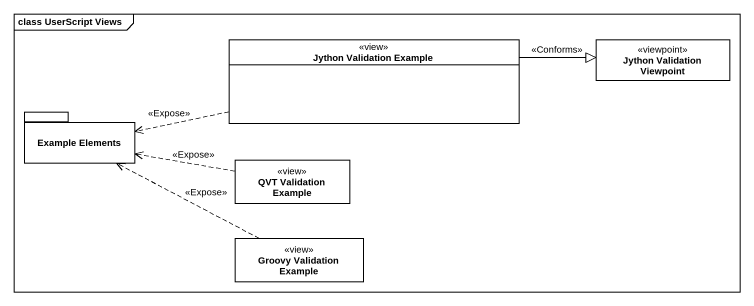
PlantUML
@startuml
mainframe class UserScript Views
hide circle
hide empty members
class "Jython Validation Example" as Jython_Validation_Example <<view>>
class "Jython Validation Viewpoint" as Jython_Validation_Viewpoint <<viewpoint>>
package "Example Elements" as Example_Elements {
}
class "QVT Validation Example" as QVT_Validation_Example <<view>>
class "Groovy Validation Example" as Groovy_Validation_Example <<view>>
Jython_Validation_Example -right-|> Jython_Validation_Viewpoint : <<Conforms>>
Jython_Validation_Example .left.> Example_Elements : <<Expose>>
QVT_Validation_Example .left.> Example_Elements : <<Expose>>
Groovy_Validation_Example .left.> Example_Elements : <<Expose>>
@enduml
